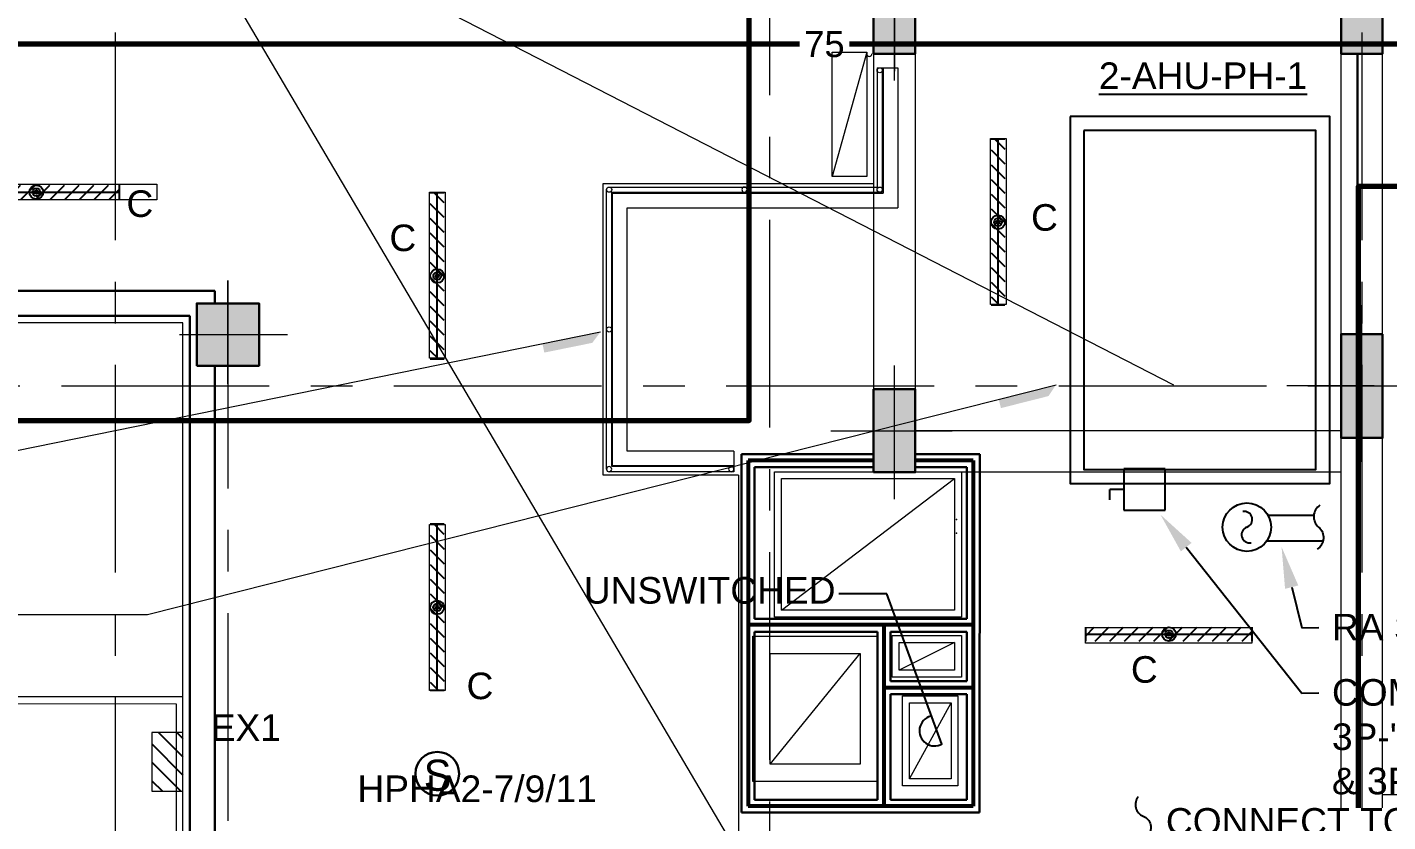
# Model space of a CAD drawing. Header units: inches. Extents: x -35176 to 0, y -3216 to 2257.
# Drawn here: x -23606.5 to -23213.5, y 541.3 to 770.8 of the extents above; entities that cross this region are included whole.
import ezdxf
from ezdxf import colors
from ezdxf.entities.mleader import LeaderData, LeaderLine
from ezdxf.enums import TextEntityAlignment as Align
from ezdxf.math import Vec2, Vec3

# ---------------------------------------------------------------- set-up
doc = ezdxf.new("R2010")
doc.units = ezdxf.units.IN
doc.header["$LTSCALE"] = 48
doc.header["$MEASUREMENT"] = 0
doc.linetypes.add('A114$0$CENTER', pattern=[2, 1.25, -0.25, 0.25, -0.25])
doc.linetypes.add('HIDDEN', pattern=[0.375, 0.25, -0.125])
for name, color, linetype in [('A114$0$A-ANNO-PATT-13-14', 8, 'Continuous'), ('A114$0$A-ANNO-TEXT', 8, 'Continuous'), ('A114$0$A-COLS-COLS13-14', 8, 'Continuous'), ('A114$0$A-FLOR-HRAL', 8, 'Continuous'), ('A114$0$A-FLOR-LEVL', 8, 'Continuous'), ('A114$0$A-FLOR-OPN-TO-BELOW', 8, 'Continuous'), ('A114$0$A-FLOR-SLAB', 8, 'Continuous'), ('A114$0$A-GRID-COLS', 8, 'Continuous'), ('A114$0$A-GRID-GRD13-14', 8, 'Continuous'), ('A114$0$A-GRID-GRDP0-15', 8, 'Continuous'), ('A114$0$A-HVAC-RDFF', 8, 'Continuous'), ('A114$0$A-WALL-FIRE', 8, 'Continuous'), ('A114$0$A-WALL-FULL-EXTR', 8, 'Continuous'), ('A114$0$A-WALL-FULL-INTR', 8, 'Continuous'), ('A114$0$Level 32', 8, 'Continuous'), ('A114$0$M-HVAC', 8, 'Continuous'), ('A114$0$M-HVAC-13TH', 8, 'Continuous'), ('A114$0$S-BEAM', 8, 'Continuous'), ('A114$0$S-BEAM-BELOW', 8, 'Continuous'), ('A614$0$br614 - E-Lite', 3, 'Continuous'), ('A614$0$Level 30', 8, 'Continuous'), ('E-Anno-Note', 6, 'Continuous'), ('E-Anno-Note-Lighting', 6, 'Continuous'), ('E-FIRE', 234, 'Continuous'), ('E-FIRE @ 96', 234, 'Continuous'), ('E-Lite', 53, 'Continuous'), ('E-Lite-Emer', 13, 'Continuous'), ('E-Powr-Eqpm', 234, 'Continuous'), ('E-TEXT', 6, 'Continuous'), ('G-Anno', 6, 'Continuous'), ('G-Anno-Symb-Lighting', 3, 'Continuous'), ('M-HVAC-Eqpm-FAN', 94, 'Continuous'), ('M-HVAC-pad', 1, 'Continuous'), ('M-HVAC-text', 6, 'Continuous'), ('XREF', 7, 'Continuous')]:
    doc.layers.add(name, color=color, linetype=linetype)
doc.layers.add('E-Fire-Covr', color=240, linetype='Continuous', lineweight=70, plot=False)
doc.styles.add('A614$0$style-Arial', font='arial.ttf')
doc.styles.add('M08', font='arial.ttf', dxfattribs={"height": 7.68})
doc.styles.add('MAMEP ANNO', font='arial.ttf', dxfattribs={"height": 0.101562})

# ---------------------------------------------------------------- blocks, each defined once
blk = doc.blocks.new('A114')
at = {"layer": 'A114$0$A-ANNO-PATT-13-14', "lineweight": 30}
for points in [[(-23362.0336, 787.0919), (-23350.0336, 787.0919), (-23362.0336, 763.0919), (-23350.0336, 763.0919)], [(-23227.0133, 787.0918), (-23215.0133, 787.0918), (-23227.0133, 763.0918), (-23215.0133, 763.0918)], [(-23362.0115, 666.2169, 0), (-23350.0115, 666.2169, 0), (-23362.0115, 642.2169, 0), (-23350.0115, 642.2169, 0)]]:
    blk.add_solid(points, dxfattribs=at)
at = {"layer": 'A114$0$A-ANNO-PATT-13-14', "lineweight": 0, "extrusion": (-2.28763e-22, -1.11411e-09, -1)}
blk.add_solid([(23539.4983, 673.0009, 0), (23539.4983, 691.0009, 0), (23557.4983, 673.0009, 0), (23557.4983, 691.0009, 0)], dxfattribs=at)
at = {"layer": 'A114$0$A-ANNO-PATT-13-14', "lineweight": 30, "extrusion": (0, 0, -1)}
blk.add_solid([(23227.0133, 682.1544), (23215.0134, 682.1544), (23227.0133, 652.1544), (23215.0134, 652.1544)], dxfattribs=at)
at = {"layer": 'A114$0$A-ANNO-TEXT', "lineweight": 0, "flags": 128}
for points in [[(-23878.1416, 899.2517), (-23726.2895, 899.2517), (-23275.3789, 667.4569)], [(-23714.2118, 640.1783), (-23650.7949, 640.1783), (-23440.9084, 682.7793)], [(-23635.1846, 601.1306), (-23571.7678, 601.1306), (-23309.3196, 667.5117)]]:
    blk.add_lwpolyline(points, dxfattribs=at)
at = {"layer": 'A114$0$A-ANNO-TEXT', "lineweight": 0, "extrusion": (4.5039e-20, 9.14163e-21, -1)}
blk.add_solid([(23440.9084, 682.7793), (23457.6625, 679.3787), (23443.2651, 679.6092), (23457.1327, 676.7945)], dxfattribs=at)
blk.add_solid([(23440.9084, 682.7793), (23457.6625, 679.3787), (23443.2651, 679.6092), (23457.1327, 676.7945)], dxfattribs=at)
at = {"layer": 'A114$0$A-ANNO-TEXT', "lineweight": 0, "extrusion": (0, 0, -1)}
blk.add_solid([(23309.3196, 667.5117), (23325.8935, 663.3197), (23311.5232, 664.2333), (23325.2416, 660.7635)], dxfattribs=at)
blk.add_solid([(23309.3196, 667.5117), (23325.8935, 663.3197), (23311.5232, 664.2333), (23325.2416, 660.7635)], dxfattribs=at)
at = {"layer": 'A114$0$A-COLS-COLS13-14', "lineweight": 13}
blk.add_line((-23356.0336, 793.7246), (-23356.0336, 758.0516), dxfattribs=at)
at = {"layer": 'A114$0$A-COLS-COLS13-14', "lineweight": 0}
for p, q in [((-23356.0336, 755.3441), (-23356.0336, 790.3407)), ((-23548.4983, 667.7603, 0.001), (-23548.4983, 697.5763, 0.001)), ((-23221.0134, 645.2703), (-23221.0134, 690.5225)), ((-23562.4487, 682.0009, 0.001), (-23531.298, 682.0009, 0.001)), ((-23356.0115, 634.4691, 0), (-23356.0115, 673.0572, 0)), ((-23233.6783, 667.1544), (-23206.1469, 667.1544)), ((-23374.3561, 654.2169, 0), (-23339.3595, 654.2169, 0))]:
    blk.add_line(p, q, dxfattribs=at)
at = {"layer": 'A114$0$A-COLS-COLS13-14', "lineweight": 30}
for points in [[(-23350.0336, 763.0919), (-23362.0336, 763.0919), (-23362.0336, 787.0919), (-23350.0336, 787.0919)], [(-23227.0133, 763.0918, 0), (-23227.0133, 787.0918, 0), (-23215.0133, 787.0918, 0), (-23215.0133, 763.0918, 0)], [(-23557.4983, 673.0009, 0), (-23557.4983, 691.0009, 0), (-23539.4983, 691.0009, 0), (-23539.4983, 673.0009, 0)], [(-23215.0134, 682.1544), (-23227.0133, 682.1544), (-23227.0133, 652.1544), (-23215.0134, 652.1544)], [(-23362.0115, 642.2169), (-23362.0115, 666.2169), (-23350.0115, 666.2169), (-23350.0115, 642.2169)]]:
    blk.add_3dface(points, dxfattribs=at)
at = {"layer": 'A114$0$A-FLOR-HRAL', "lineweight": 0}
for p, q in [((-23361.014, 759.0919), (-23355.014, 759.0919)), ((-23361.014, 759.0919), (-23361.014, 758.3419)), ((-23359.514, 759.0919), (-23359.514, 758.3419)), ((-23359.264, 759.0919), (-23359.264, 722.8655)), ((-23355.014, 759.0919), (-23355.014, 718.6155)), ((-23360.2655, 723.1155), (-23359.514, 723.1155)), ((-23359.514, 723.8655), (-23359.514, 723.1155)), ((-23437.4064, 722.8656), (-23359.264, 722.8655)), ((-23437.4064, 644.1155), (-23437.4064, 722.8656)), ((-23433.1564, 648.3655), (-23433.1564, 718.6156)), ((-23433.1564, 718.6156), (-23355.014, 718.6155)), ((-23402.4083, 648.3656), (-23433.1564, 648.3655)), ((-23402.4083, 648.3656), (-23402.4083, 642.3656)), ((-23402.4083, 644.1156), (-23437.4064, 644.1155)), ((-23403.1596, 643.8656), (-23402.4083, 643.8656)), ((-23402.4083, 642.3656), (-23403.1583, 642.3656))]:
    blk.add_line(p, q, dxfattribs=at)
at = {"layer": 'A114$0$A-FLOR-HRAL', "lineweight": 13}
for p, q in [((-23361.014, 758.3419), (-23361.014, 724.6155)), ((-23359.514, 758.3419), (-23359.514, 723.8655)), ((-23439.1564, 643.1155), (-23439.1564, 723.8656)), ((-23438.405, 724.6156), (-23361.014, 724.6155)), ((-23437.6564, 643.8655), (-23437.6564, 723.1156)), ((-23437.6564, 723.1156), (-23360.2655, 723.1155)), ((-23403.1583, 642.3656), (-23438.4051, 642.3655)), ((-23403.1596, 643.8656), (-23437.6564, 643.8655))]:
    blk.add_line(p, q, dxfattribs=at)
at = {"layer": 'A114$0$A-FLOR-HRAL', "lineweight": 0, "extrusion": (0, 0, -1)}
blk.add_circle((23399.3352, 723.8655), 0.75, dxfattribs=at)
at = {"layer": 'A114$0$A-FLOR-HRAL', "lineweight": 0}
blk.add_circle((-23438.4064, 683.4906), 0.75, dxfattribs=at)
for centre, start, end in [((-23363.264, 763.0919), 180, 0), ((-23438.4064, 643.1155), 270.102557, 180), ((-23403.1583, 643.1156), 90.102184, 270)]:
    blk.add_arc(centre, 0.75, start, end, dxfattribs=at)
at = {"layer": 'A114$0$A-FLOR-HRAL', "lineweight": 13, "extrusion": (0, 0, -1)}
for centre, start, end in [((23360.264, 758.3419), 0, 180), ((23438.4064, 723.8656), 0, 90), ((23360.264, 723.8655), 180, 270.112047)]:
    blk.add_arc(centre, 0.75, start, end, dxfattribs=at)
at = {"layer": 'A114$0$A-FLOR-HRAL', "lineweight": 0, "extrusion": (0, 0, -1)}
for centre, start, end in [((23360.264, 758.3419), 180, 0), ((23438.4064, 723.8656), 90, 0), ((23360.264, 723.8655), 270.112047, 180)]:
    blk.add_arc(centre, 0.75, start, end, dxfattribs=at)
at = {"layer": 'A114$0$A-FLOR-HRAL', "lineweight": 13}
for centre, start, end in [((-23438.4064, 643.1155), 180, 270.102557), ((-23403.1583, 643.1156), 270, 90.102184)]:
    blk.add_arc(centre, 0.75, start, end, dxfattribs=at)
at = {"layer": 'A114$0$A-FLOR-LEVL', "lineweight": 0}
for p in [(-23338.1149, 628.5636), (-23338.1149, 624.6822)]:
    blk.add_point(p, dxfattribs=at)
at = {"layer": 'A114$0$A-FLOR-OPN-TO-BELOW', "lineweight": 0}
blk.add_line((-23719.4506, 1071.773), (-23402.3658, 534.0476), dxfattribs=at)
at = {"layer": 'A114$0$A-FLOR-SLAB', "lineweight": 13}
for p, q in [((-23362.014, 763.0919), (-23362.014, 725.6155)), ((-23440.1564, 725.6156), (-23362.014, 725.6155)), ((-23401.0336, 641.3656), (-23440.1564, 641.3655)), ((-23401.0336, 641.3656), (-23401.0336, 534.0477))]:
    blk.add_line(p, q, dxfattribs=at)
at = {"layer": 'A114$0$A-FLOR-SLAB', "lineweight": 0}
for points in [[(-23336.658, 600.3884), (-23390.658, 600.3884), (-23390.658, 642.3884), (-23336.658, 642.3884)], [(-23396.9096, 594.8885), (-23360.9096, 594.8885), (-23360.9096, 552.8885), (-23396.9096, 552.8885)], [(-23356.658, 595.0525), (-23336.658, 595.0525), (-23336.658, 583.0525), (-23356.658, 583.0525)], [(-23353.6605, 577.6775), (-23337.6605, 577.6775), (-23337.6605, 551.6775), (-23353.6605, 551.6775)]]:
    blk.add_3dface(points, dxfattribs=at)
at = {"layer": 'A114$0$A-GRID-COLS', "lineweight": 0}
blk.add_line((-23217.4113, 667.1574), (-23242.7081, 667.1574), dxfattribs=at)
at = {"layer": 'A114$0$A-GRID-GRD13-14', "linetype": 'A114$0$CENTER', "lineweight": 0}
blk.add_line((-23548.4983, 697.5763, 0.001), (-23548.4983, 216.9988, 0.001), dxfattribs=at)
at = {"layer": 'A114$0$A-GRID-GRDP0-15', "linetype": 'A114$0$CENTER', "lineweight": 0}
for p, q in [((-23581.0236, 2113.2362), (-23581.0236, -676.9052)), ((-23392.0337, 367.1574), (-23392.0337, 2113.2362)), ((-23221.0236, 2113.2362), (-23221.0236, -676.9055)), ((-23884.5631, 667.1574), (-20368.7317, 667.1574))]:
    blk.add_line(p, q, dxfattribs=at)
at = {"layer": 'A114$0$A-HVAC-RDFF', "lineweight": 0}
for p, q in [((-23364.0105, 763.6155), (-23374.0105, 727.6155)), ((-23388.658, 602.3884), (-23338.658, 640.3884)), ((-23391.9096, 557.8885), (-23365.9096, 589.8885)), ((-23338.658, 593.0525), (-23354.658, 585.0525)), ((-23351.6605, 553.6775), (-23339.6605, 575.6775))]:
    blk.add_line(p, q, dxfattribs=at)
at = {"layer": 'A114$0$A-HVAC-RDFF', "lineweight": 13}
for points in [[(-23374.0105, 763.6155), (-23364.0105, 763.6155), (-23364.0105, 727.6155), (-23374.0105, 727.6155)], [(-23338.658, 602.3884), (-23388.658, 602.3884), (-23388.658, 640.3884), (-23338.658, 640.3884)], [(-23391.9096, 589.8885), (-23365.9096, 589.8885), (-23365.9096, 557.8885), (-23391.9096, 557.8885)], [(-23354.658, 593.0525), (-23338.658, 593.0525), (-23338.658, 585.0525), (-23354.658, 585.0525)], [(-23351.6605, 575.6775), (-23339.6605, 575.6775), (-23339.6605, 553.6775), (-23351.6605, 553.6775)]]:
    blk.add_3dface(points, dxfattribs=at)
at = {"layer": 'A114$0$A-WALL-FIRE', "lineweight": 53}
for p, q in [((-23398.2833, 645.6156), (-23398.2837, 545.7846)), ((-23362.0115, 645.6157), (-23398.2833, 645.6156)), ((-23333.2618, 645.6157), (-23350.0115, 645.6157)), ((-23333.2618, 645.6157), (-23333.2618, 545.7847)), ((-23333.2619, 598.1303), (-23398.2835, 598.1303)), ((-23359.0633, 598.1268), (-23359.0632, 545.7846)), ((-23333.2602, 580.0013), (-23359.0633, 580.0013)), ((-23333.2618, 545.7847), (-23398.2836, 545.7846))]:
    blk.add_line(p, q, dxfattribs=at)
at = {"layer": 'A114$0$A-WALL-FULL-EXTR', "lineweight": 30}
for p, q in [((-23552.2483, 694.6259), (-23882.9936, 694.6259)), ((-23552.2483, 691.0009), (-23552.2483, 694.6259)), ((-23559.4983, 687.3759), (-23912.096, 687.3759)), ((-23559.4983, 482.571), (-23559.4983, 687.3759)), ((-23552.2483, 534.0476), (-23552.2483, 673.0009))]:
    blk.add_line(p, q, dxfattribs=at)
at = {"layer": 'A114$0$A-WALL-FULL-EXTR', "lineweight": 13}
for p, q in [((-23561.4983, 685.3759), (-23915.1727, 685.3759)), ((-23561.4983, 480.571), (-23561.4983, 685.3759))]:
    blk.add_line(p, q, dxfattribs=at)
at = {"layer": 'A114$0$A-WALL-FULL-INTR', "lineweight": 30}
for p, q in [((-23222.2736, 541.9213), (-23222.2736, 763.0918)), ((-23400.1583, 647.4906), (-23400.1587, 543.9097)), ((-23362.0115, 647.4907), (-23400.1583, 647.4906)), ((-23331.3877, 647.4907), (-23350.0115, 647.4907)), ((-23331.3968, 543.9097), (-23331.3877, 647.4907)), ((-23396.4083, 643.7406), (-23396.4085, 599.9096)), ((-23362.0115, 643.7407), (-23396.4083, 643.7406)), ((-23335.1366, 643.7407), (-23350.0115, 643.7407)), ((-23335.1366, 643.7407), (-23335.1358, 599.9096)), ((-23396.4085, 599.9096), (-23335.1357, 599.9096)), ((-23396.4085, 596.156), (-23396.4087, 547.6596)), ((-23396.4085, 596.1596), (-23361.9097, 596.1596)), ((-23396.4085, 596.1596), (-23396.4085, 596.1595)), ((-23396.4082, 596.156), (-23360.9097, 596.156)), ((-23360.9097, 596.156), (-23360.9083, 547.6596)), ((-23357.1599, 596.1596), (-23335.1357, 596.1596)), ((-23357.1599, 596.1596), (-23357.1579, 581.9097)), ((-23335.1357, 596.1596), (-23335.1336, 581.9097)), ((-23357.1579, 581.9097), (-23335.1352, 581.9097)), ((-23357.1575, 578.1597), (-23357.1584, 547.6596)), ((-23357.1575, 578.1597), (-23335.1352, 578.1597)), ((-23335.1336, 578.1597), (-23335.1345, 547.6597)), ((-23360.9083, 547.6596), (-23396.4087, 547.6596)), ((-23335.1345, 547.6597), (-23357.1584, 547.6596)), ((-23400.1587, 543.9097), (-23331.3968, 543.9097)), ((-23222.2736, 541.9213), (-23211.8989, 541.9213))]:
    blk.add_line(p, q, dxfattribs=at)
at = {"layer": 'A114$0$Level 32', "lineweight": 13, "elevation": 0, "flags": 128}
blk.add_lwpolyline([(-23941.4983, 563.5226), (-23936.2363, 575.4048), (-23563.4983, 575.3759), (-23563.4983, 224.8759), (-23941.4983, 224.8759), (-23941.4983, 563.5226)], close=True, dxfattribs=at)
at = {"layer": 'A114$0$M-HVAC', "lineweight": 13}
blk.add_line((-23440.1564, 641.3655), (-23440.1564, 725.6156), dxfattribs=at)
at = {"layer": 'A114$0$M-HVAC-13TH', "lineweight": 0}
blk.add_line((-23561.4983, 577.3759), (-23938.6608, 577.3759), dxfattribs=at)
at = {"layer": 'A114$0$S-BEAM', "lineweight": 0}
for p, q in [((-23227.0133, 542.7337), (-23227.0133, 1009.1645)), ((-23215.0236, 541.9213), (-23215.0236, 1009.1645)), ((-23215.0236, 549.1713), (-22872.0236, 549.1707)), ((-23227.0133, 522.0476), (-23227.0133, 542.7337)), ((-23215.0236, 379.1574), (-23215.0236, 541.9213))]:
    blk.add_line(p, q, dxfattribs=at)
at = {"layer": 'A114$0$S-BEAM-BELOW', "lineweight": 0}
for p, q in [((-23362.014, 763.0919, 352.9729), (-23362.014, 666.2169, 352.9729)), ((-23350.014, 763.0919, 352.9729), (-23350.014, 666.2169, 352.9729)), ((-23227.0133, 654.2169, 352.9729), (-23350.0115, 654.2169, 352.9729)), ((-23227.0133, 642.2169, 352.9729), (-23350.0115, 642.2169, 352.9729))]:
    blk.add_line(p, q, dxfattribs=at)
blk = doc.blocks.new('FA-DuctSmokeDetector-Anno')
at = {"color": 0, "linetype": 'HIDDEN'}
for p, q in [((0.0633, 0.0361), (0.2015, 0.0361)), ((0.0604, -0.0409), (0.2295, -0.0409))]:
    blk.add_line(p, q, dxfattribs=at)
at = {"color": 0, "linetype": 'ByBlock'}
blk.add_lwpolyline([(0.2199, 0.0664, 0.5), (0.2159, 0, -0.5), (0.2118, -0.0664)], format="xyb", dxfattribs=at)
blk.add_circle((0, 0), 0.0729, dxfattribs=at)
for centre, start, end in [((-0.0081, 0.0229), 289.5314, 100.694), ((0.0081, -0.0229), 109.5314, 280.694)]:
    blk.add_arc(centre, 0.0243, start, end, dxfattribs=at)
blk = doc.blocks.new('PWR-SafetySwitch')
for p, q in [((0, 12), (0, 0)), ((12, 12), (0, 12)), ((12, 0), (12, 12)), ((16, 9), (16, 6)), ((12, 6), (16, 6)), ((0, 0), (12, 0))]:
    blk.add_line(p, q)
blk = doc.blocks.new('LFIND4')
for p, q in [((-24, 2), (-24, -2)), ((24, 0), (-24, 0)), ((24, 2), (24, -2))]:
    blk.add_line(p, q)
for radius in [2, 1.12, 0.5]:
    blk.add_circle((0, 0), radius)
blk = doc.blocks.new('*U282')
at = {"layer": 'E-Fire-Covr'}
blk.add_lwpolyline([(10.15, 322), (318, 322), (318, -314), (-318, -314), (-318, 322), (-9.51, 322)], dxfattribs=at)
blk = doc.blocks.new('*U284')
at = {"layer": 'E-Fire-Covr'}
blk.add_lwpolyline([(-7.21, 540), (-270, 540), (-270, 0), (270, 0), (270, 540), (7.29, 540)], dxfattribs=at)
at = {"layer": 'E-Fire-Covr', "style": 'MAMEP ANNO'}
blk.add_text('75', height=7.5, dxfattribs=at).set_placement((0, 540), align=Align.MIDDLE_CENTER)
blk = doc.blocks.new('*U285')
at = {"layer": 'E-Fire-Covr'}
blk.add_lwpolyline([(-540, -7.21), (-540, -270), (0, -270), (0, 270), (-540, 270), (-540, 7.29)], dxfattribs=at)
blk = doc.blocks.new('A614')
at = {"layer": 'A614$0$br614 - E-Lite', "lineweight": 13}
for points in [[(-23323.78, 738.65, 0), (-23323.78, 690.65, 0), (-23328.28, 690.65, 0), (-23328.28, 738.65, 0)], [(-23617.02, 725.41), (-23569.02, 725.41), (-23569.02, 720.91), (-23617.02, 720.91)], [(-23485.78, 723.16), (-23485.78, 675.16), (-23490.28, 675.16), (-23490.28, 723.16)], [(-23485.78, 627.16), (-23485.78, 579.16), (-23490.28, 579.16), (-23490.28, 627.16)], [(-23300.83, 597.41), (-23252.83, 597.41), (-23252.83, 592.91), (-23300.83, 592.91)], [(-23561.5, 550.07), (-23561.5, 567.07), (-23570.5, 567.07), (-23570.5, 550.07)]]:
    blk.add_3dface(points, dxfattribs=at)
at = {"layer": 'A614$0$Level 30', "lineweight": 30, "extrusion": (0, 0, -1)}
blk.add_circle((23488.03, 555.16), 6.29, dxfattribs=at)
at = {"layer": 'A614$0$Level 30', "lineweight": 30, "style": 'A614$0$style-Arial', "width": 0.95}
blk.add_text('S', height=9, dxfattribs=at).set_placement((-23491.95, 559.22), align=Align.TOP_LEFT)

msp = doc.modelspace()

# ---------------------------------------------------------------- hatches: boundary and pattern name
at = {"layer": 'E-Lite-Emer'}
h = msp.add_hatch(dxfattribs=at)
h.set_pattern_fill('ANSI31', color=256, scale=24, angle=90, style=0)
h.set_pattern_definition([(135, (-20604.338, 2809.985), (-2.1213203, -2.1213203), [])])
h.paths.add_polyline_path([(-23324.09, 690.46), (-23324.09, 738.46), (-23328.09, 738.46), (-23328.09, 690.46)])
h = msp.add_hatch(dxfattribs=at)
h.set_pattern_fill('ANSI31', color=256, scale=24, style=0)
h.set_pattern_definition([(45, (-21508.3098, -1998.6266), (-2.1213203, 2.1213203), [])])
h.paths.add_polyline_path([(-23627.83, 721.12), (-23579.83, 721.12), (-23579.83, 725.12), (-23627.83, 725.12)])
h = msp.add_hatch(dxfattribs=at)
h.set_pattern_fill('ANSI31', color=256, scale=24, angle=90, style=0)
h.set_pattern_definition([(135, (-20766.3038, 2794.447), (-2.1213203, -2.1213203), [])])
h.paths.add_polyline_path([(-23486.05, 674.92), (-23486.05, 722.92), (-23490.05, 722.92), (-23490.05, 674.92)])
h = msp.add_hatch(dxfattribs=at)
h.set_pattern_fill('ANSI31', color=256, scale=24, angle=90, style=0)
h.set_pattern_definition([(135, (-20766.3106, 2698.7212), (-2.1213203, -2.1213203), [])])
h.paths.add_polyline_path([(-23486.06, 579.2), (-23486.06, 627.2), (-23490.06, 627.2), (-23490.06, 579.2)])
h = msp.add_hatch(dxfattribs=at)
h.set_pattern_fill('ANSI31', color=256, scale=24, style=0)
h.set_pattern_definition([(45, (-21181.1898, -2126.302), (-2.1213203, 2.1213203), [])])
h.paths.add_polyline_path([(-23300.71, 593.45), (-23252.71, 593.45), (-23252.71, 597.45), (-23300.71, 597.45)])
h = msp.add_hatch(dxfattribs=at)
h.set_pattern_fill('ANSI31', color=256, scale=30, angle=-90)
h.set_pattern_definition([(315, (-24636.1927, -22553.6135), (2.6516504, 2.6516504), [])])
h.paths.add_polyline_path([(-23561.5, 567.07), (-23561.5, 550.07), (-23570.5, 550.07), (-23570.5, 567.07)])

# ---------------------------------------------------------------- linework, layer by layer
at = {"layer": 'G-Anno'}
for p, q in [((-23358.24, 607.11), (-23372.08, 607.11, 0)), ((-23342.27, 563.72), (-23358.24, 607.11))]:
    msp.add_line(p, q, dxfattribs=at)
msp.add_arc((-23344.44, 567.53, 0), 4.35, 104.4633, 300.0138, dxfattribs=at)
at = {"layer": 'G-Anno-Symb-Lighting'}
msp.add_lwpolyline([(-23285.61, 548.51, 0.5), (-23284.17, 542.91, -0.5), (-23282.73, 537.31)], format="xyb", dxfattribs=at)
at = {"layer": 'M-HVAC-Eqpm-FAN', "flags": 128}
msp.add_lwpolyline([(-23301.27, 740.99), (-23301.27, 642.99), (-23234.27, 642.99), (-23234.27, 740.99)], close=True, dxfattribs=at)
at = {"layer": 'M-HVAC-pad'}
msp.add_lwpolyline([(-23305.27, 744.99), (-23305.27, 638.99), (-23230.27, 638.99), (-23230.27, 744.99)], close=True, dxfattribs=at)

# ---------------------------------------------------------------- block references
at = {"layer": 'E-FIRE'}
for name, p in [('*U285', (-23398, 927.16)), ('*U284', (-23376.23, 225.89)), ('*U282', (-22903.99, 402.86))]:
    msp.add_blockref(name, p, dxfattribs=at)
at = {"layer": 'E-FIRE @ 96', "xscale": 96, "yscale": 96, "zscale": 96}
msp.add_blockref('FA-DuctSmokeDetector-Anno', (-23254.21, 626.37), dxfattribs=at)
at = {"layer": 'E-Lite'}
for p, rotation in [((-23326.09, 714.46), 270), ((-23603.83, 723.12), 180), ((-23488.05, 698.92), 270), ((-23488.06, 603.2), 270), ((-23276.71, 595.45), 180)]:
    msp.add_blockref('LFIND4', p, dxfattribs=dict(at, rotation=rotation))
at = {"layer": 'E-Powr-Eqpm', "rotation": 180}
msp.add_blockref('PWR-SafetySwitch', (-23277.8, 643.24, 0), dxfattribs=at)
at = {"layer": 'XREF'}
for name in ['A114', 'A614']:
    msp.add_blockref(name, (0, 0), dxfattribs=at)

# ---------------------------------------------------------------- texts
at = {"layer": 'E-TEXT', "style": 'M08'}
for s, p in [('C', (-23577.81, 715.97)), ('C', (-23316.55, 711.99)), ('C', (-23501.86, 706.1)), ('UNSWITCHED', (-23445.71, 604.28, 0)), ('C', (-23287.71, 581.43)), ('C', (-23479.59, 576.69)), ('HPHA2-7/9/11', (-23511.1, 546.97))]:
    msp.add_text(s, height=7.68, dxfattribs=at).set_placement(p)
at = {"layer": 'G-Anno', "insert": (-23553.46, 572.32), "char_height": 7.68, "attachment_point": 1, "style": 'M08'}
msp.add_mtext_dynamic_manual_height_columns('EX1', width=23.1024, gutter_width=1, heights=[0], dxfattribs=at)

# ---------------------------------------------------------------- leaders
at = {"layer": 'E-Anno-Note'}
ml = msp.add_multileader_mtext('Standard', dxfattribs=at)
ml.set_content('LOCATED AT PENTHOUSE LEVEL', color=256, style='MAMEP ANNO')
ml.set_leader_properties(color=256, linetype='Continuous')
ml.build(insert=Vec2(0, 0))
ml.multileader.update_dxf_attribs({"has_dogleg": 0, "text_right_attachment_type": 3, "dogleg_length": 3.84, "arrow_head_size": 12, "scale": 96})
ctx = ml.context
ctx.base_point, ctx.scale, ctx.char_height, ctx.arrow_head_size, ctx.landing_gap_size, ctx.plane_origin = Vec3(-24060.64, 766.53), 96, 7.68, 12, 3.75, Vec3(-24109.06, 695.14)
ctx.right_attachment = 3
notes = []
notes.append((ctx, [(1, (1, 1, 0), (-23582.2, 753.45), (-1, 0), 369, [(1, [(-23875.05, 712.86), (-23919.16, 753.45)], 0, [])])]))
ctx.mtext.insert, ctx.mtext.width, ctx.mtext.flow_direction = Vec3(-24056.89, 770.43), 134.1946, 5
ml = msp.add_multileader_mtext('Standard', dxfattribs=at)
ml.set_content("COMBINATION\\P3P-'0' STARTER \\P& 3P-30/NFSS", color=256, style='MAMEP ANNO')
ml.set_leader_properties(color=256, linetype='Continuous')
ml.build(insert=Vec2(0, 0))
ml.multileader.update_dxf_attribs({"has_dogleg": 0, "text_right_attachment_type": 3, "dogleg_length": 3.84, "arrow_head_size": 12, "scale": 96})
ctx = ml.context
ctx.base_point, ctx.scale, ctx.char_height, ctx.arrow_head_size, ctx.landing_gap_size, ctx.plane_origin = Vec3(-23233.4, 578.56), 96, 7.68, 12, 3.75, Vec3(-23244.2, 601.83)
ctx.right_attachment = 3
notes.append((ctx, [(1, (1, 1, 0), (-23602.4, 578.56), (1, 0), 369, [(0, [(-23279.19, 630.01), (-23238.31, 578.42)], 0, [])])]))
ctx.mtext.insert, ctx.mtext.flow_direction = Vec3(-23229.65, 582.49), 5
ml = msp.add_multileader_mtext('Standard', dxfattribs=at)
ml.set_content('RA SMOKE', color=256, style='MAMEP ANNO')
ml.set_leader_properties(color=256, linetype='Continuous')
ml.build(insert=Vec2(0, 0))
ml.multileader.update_dxf_attribs({"has_dogleg": 0, "text_right_attachment_type": 3, "dogleg_length": 3.84, "arrow_head_size": 12, "scale": 96})
ctx = ml.context
ctx.base_point, ctx.scale, ctx.char_height, ctx.arrow_head_size, ctx.landing_gap_size, ctx.plane_origin = Vec3(-23233.4, 597.42), 96, 7.68, 12, 3.75, Vec3(-23244.2, 620.69)
ctx.right_attachment = 3
notes.append((ctx, [(1, (1, 1, 0), (-23602.4, 597.42), (1, 0), 369, [(0, [(-23244.2, 620.69), (-23238.31, 597.28)], 0, [])])]))
ctx.mtext.insert, ctx.mtext.flow_direction = Vec3(-23229.65, 601.32), 5
at = {"layer": 'M-HVAC-text'}
ml = msp.add_multileader_mtext('Standard', dxfattribs=at)
ml.set_content('{\\L2-EUH-PH-1}', color=256, style='M08')
ml.set_leader_properties(color=256)
ml.build(insert=Vec2(0, 0))
ml.multileader.update_dxf_attribs({"has_dogleg": 0, "text_left_attachment_type": 2, "text_right_attachment_type": 2, "dogleg_length": 3.84, "arrow_head_size": 7.69})
ctx = ml.context
ctx.base_point, ctx.char_height, ctx.arrow_head_size, ctx.landing_gap_size, ctx.plane_origin = Vec3(-23317.75, 983.83), 7.68, 7.69, 4, Vec3(-23320.37, 949.75)
ctx.left_attachment, ctx.right_attachment, ctx.text_align_type = 2, 2, 2
notes.append((ctx, [(0, (0, 0, 0), (0, 0), (1, 0), 1, [])]))
ctx.mtext.insert, ctx.mtext.alignment, ctx.mtext.flow_direction = Vec3(-23255.82, 988.45), 3, 5
ml = msp.add_multileader_mtext('Standard', dxfattribs=at)
ml.set_content('{\\L2-AHU-PH-1}', color=256, style='M08')
ml.set_leader_properties(color=256)
ml.build(insert=Vec2(0, 0))
ml.multileader.update_dxf_attribs({"has_dogleg": 0, "text_left_attachment_type": 2, "text_right_attachment_type": 2, "dogleg_length": 3.84, "arrow_head_size": 7.69})
ctx = ml.context
ctx.base_point, ctx.char_height, ctx.arrow_head_size, ctx.landing_gap_size, ctx.plane_origin = Vec3(-23298.69, 755.99), 7.68, 7.69, 4, Vec3(-23313.18, 730.43)
ctx.left_attachment, ctx.right_attachment, ctx.text_align_type = 2, 2, 2
notes.append((ctx, [(0, (0, 0, 0), (0, 0), (1, 0), 1, [])]))
ctx.mtext.insert, ctx.mtext.alignment, ctx.mtext.flow_direction = Vec3(-23236.77, 760.61), 3, 5
for ctx, leaders in notes:
    for number, flags, end, landing, length, lines in leaders:
        leader = LeaderData()
        leader.index, (leader.has_last_leader_line, leader.has_dogleg_vector, leader.attachment_direction) = number, flags
        leader.last_leader_point, leader.dogleg_vector, leader.dogleg_length = Vec3(end), Vec3(landing), length
        for number, points, colour, breaks in lines:
            line = LeaderLine()
            line.index, line.vertices, line.color, line.breaks = number, Vec3.list(points), colors.encode_raw_color(colour), breaks
            leader.lines.append(line)
        ctx.leaders.append(leader)

# ---------------------------------------------------------------- next in the draw order: texts
at = {"layer": 'E-Anno-Note-Lighting', "insert": (-23277.61, 545.23), "char_height": 7.6875, "width": 71.8956, "attachment_point": 1, "style": 'M08', "bg_fill": 3, "box_fill_scale": 1, "bg_fill_color": 256, "bg_fill_transparency": 0}
msp.add_mtext('CONNECT TO  LPHB1-2', dxfattribs=at)

doc.saveas('drawing.dxf')
